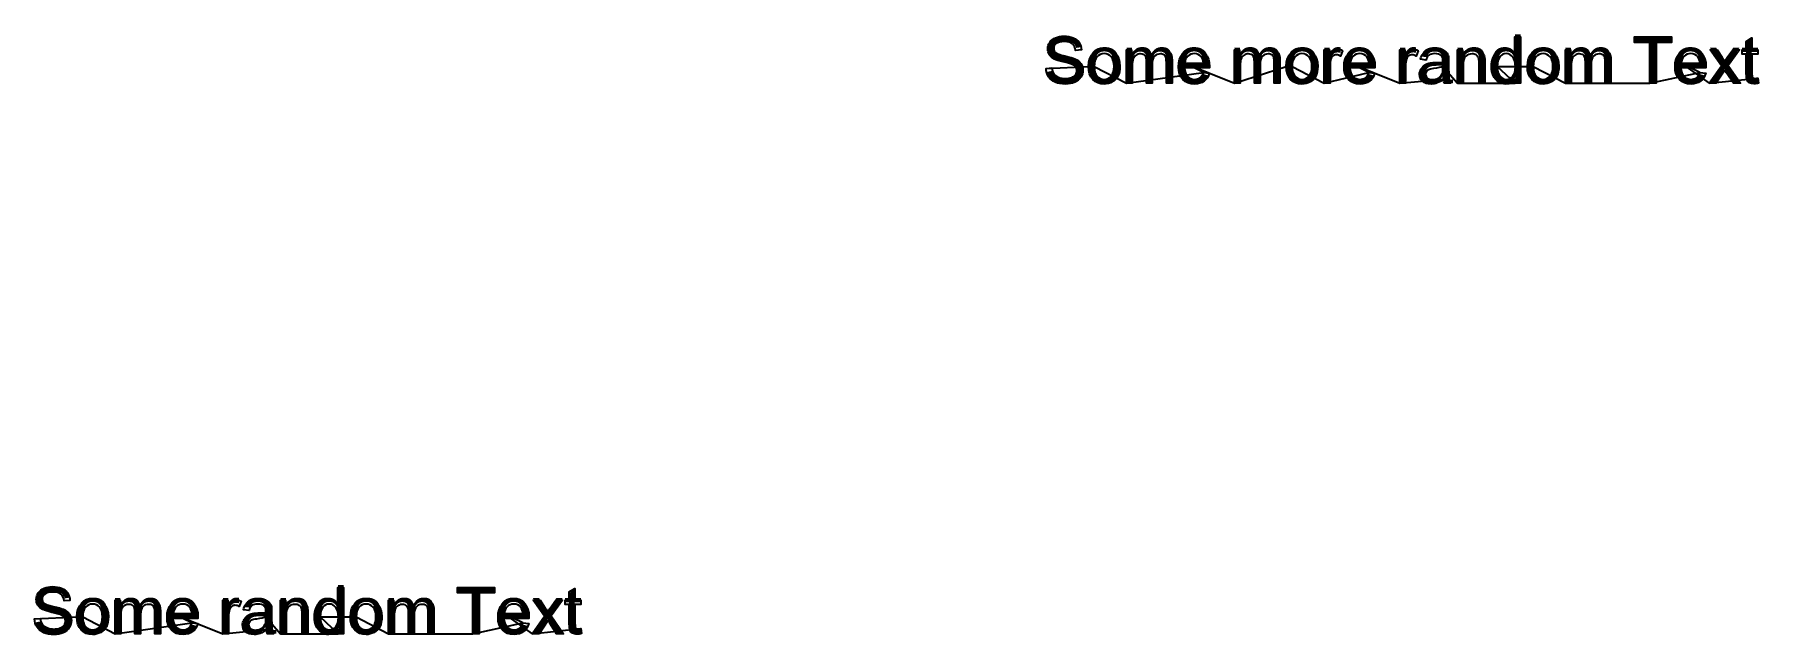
# Model space of a CAD drawing. Header units: millimetres. Extents: x 2062 to 2155.1, y 1169.8 to 1202.2.
import ezdxf

# ---------------------------------------------------------------- set-up
doc = ezdxf.new("R2010")
doc.units = ezdxf.units.MM
doc.styles.get("Standard").update_dxf_attribs({"font": 'arial.ttf'})

msp = doc.modelspace()

# ---------------------------------------------------------------- linework, layer by layer
for points in [[(2116.607, 1200.397), (2116.919, 1200.424), (2116.934, 1200.335), (2116.956, 1200.253), (2116.986, 1200.181), (2117.022, 1200.116), (2117.069, 1200.059), (2117.126, 1200.008), (2117.194, 1199.962), (2117.274, 1199.922), (2117.362, 1199.889), (2117.455, 1199.866), (2117.554, 1199.852), (2117.658, 1199.848), (2117.75, 1199.851), (2117.836, 1199.862), (2117.917, 1199.879), (2117.992, 1199.904), (2118.06, 1199.935), (2118.118, 1199.971), (2118.168, 1200.012), (2118.208, 1200.058), (2118.239, 1200.108), (2118.261, 1200.161), (2118.274, 1200.215), (2118.278, 1200.272), (2118.274, 1200.329), (2118.261, 1200.383), (2118.24, 1200.432), (2118.21, 1200.478), (2118.171, 1200.52), (2118.12, 1200.559), (2118.058, 1200.594), (2117.985, 1200.625), (2117.92, 1200.648), (2117.824, 1200.675), (2117.697, 1200.709), (2117.54, 1200.747), (2117.381, 1200.788), (2117.247, 1200.828), (2117.139, 1200.866), (2117.057, 1200.903), (2116.974, 1200.953), (2116.901, 1201.008), (2116.84, 1201.069), (2116.791, 1201.136), (2116.752, 1201.208), (2116.725, 1201.283), (2116.708, 1201.363), (2116.703, 1201.447), (2116.709, 1201.54), (2116.73, 1201.63), (2116.763, 1201.717), (2116.81, 1201.801), (2116.87, 1201.878), (2116.942, 1201.946), (2117.027, 1202.003), (2117.124, 1202.051), (2117.23, 1202.088), (2117.342, 1202.115), (2117.459, 1202.131), (2117.583, 1202.136), (2117.718, 1202.131), (2117.844, 1202.114), (2117.963, 1202.086), (2118.073, 1202.047), (2118.173, 1201.997), (2118.261, 1201.936), (2118.336, 1201.865), (2118.4, 1201.783), (2118.45, 1201.693), (2118.487, 1201.598), (2118.511, 1201.496), (2118.522, 1201.389), (2118.205, 1201.365), (2118.185, 1201.477), (2118.149, 1201.574), (2118.098, 1201.656), (2118.032, 1201.724), (2117.949, 1201.777), (2117.849, 1201.814), (2117.732, 1201.837), (2117.596, 1201.845), (2117.456, 1201.838), (2117.337, 1201.817), (2117.238, 1201.783), (2117.159, 1201.735), (2117.099, 1201.677), (2117.056, 1201.613), (2117.03, 1201.544), (2117.022, 1201.469), (2117.028, 1201.405), (2117.046, 1201.347), (2117.076, 1201.294), (2117.119, 1201.248), (2117.186, 1201.204), (2117.291, 1201.16), (2117.435, 1201.115), (2117.618, 1201.07), (2117.803, 1201.025), (2117.958, 1200.984), (2118.08, 1200.946), (2118.171, 1200.91), (2118.273, 1200.856), (2118.361, 1200.796), (2118.434, 1200.729), (2118.493, 1200.655), (2118.539, 1200.575), (2118.571, 1200.489), (2118.591, 1200.397), (2118.597, 1200.3), (2118.59, 1200.201), (2118.569, 1200.106), (2118.533, 1200.013), (2118.483, 1199.924), (2118.42, 1199.84), (2118.344, 1199.767), (2118.256, 1199.703), (2118.155, 1199.649), (2118.044, 1199.606), (2117.927, 1199.576), (2117.804, 1199.557), (2117.673, 1199.551), (2117.51, 1199.557), (2117.361, 1199.576), (2117.226, 1199.607), (2117.104, 1199.65), (2116.996, 1199.706), (2116.9, 1199.774), (2116.816, 1199.854), (2116.745, 1199.947), (2116.687, 1200.05), (2116.645, 1200.159), (2116.618, 1200.275), (2116.607, 1200.397), (2118.896, 1200.499), (2118.913, 1200.734), (2118.966, 1200.937), (2119.053, 1201.107), (2119.175, 1201.244), (2119.299, 1201.332), (2119.435, 1201.395), (2119.583, 1201.433), (2119.745, 1201.446), (2119.923, 1201.43), (2120.084, 1201.384), (2120.228, 1201.308), (2120.356, 1201.201), (2120.459, 1201.067), (2120.533, 1200.91), (2120.578, 1200.729), (2120.593, 1200.525), (2120.586, 1200.359), (2120.566, 1200.212), (2120.534, 1200.084), (2120.488, 1199.975), (2120.429, 1199.88), (2120.359, 1199.797), (2120.277, 1199.725), (2120.182, 1199.664), (2120.08, 1199.615), (2119.973, 1199.58), (2119.861, 1199.56), (2119.745, 1199.553), (2119.564, 1199.568), (2119.401, 1199.614), (2119.257, 1199.69), (2119.13, 1199.797), (2119.028, 1199.932), (2118.954, 1200.094), (2118.91, 1200.283), (2118.896, 1200.499), (2119.211, 1200.499), (2119.221, 1200.336), (2119.249, 1200.195), (2119.297, 1200.076), (2119.363, 1199.978), (2119.444, 1199.902), (2119.534, 1199.848), (2119.635, 1199.816), (2119.745, 1199.805), (2119.854, 1199.816), (2119.954, 1199.849), (2120.045, 1199.903), (2120.125, 1199.979), (2120.192, 1200.077), (2120.239, 1200.199), (2120.268, 1200.343), (2120.277, 1200.509), (2120.268, 1200.667), (2120.239, 1200.805), (2120.191, 1200.922), (2120.124, 1201.018), (2120.043, 1201.094), (2119.953, 1201.148), (2119.854, 1201.181), (2119.745, 1201.192), (2119.635, 1201.181), (2119.534, 1201.148), (2119.444, 1201.095), (2119.363, 1201.019), (2119.297, 1200.922), (2119.249, 1200.803), (2119.221, 1200.662), (2119.211, 1200.499), (2120.952, 1199.594), (2120.952, 1201.405), (2121.227, 1201.405), (2121.227, 1201.151), (2121.273, 1201.214), (2121.326, 1201.271), (2121.386, 1201.321), (2121.454, 1201.365), (2121.527, 1201.4), (2121.605, 1201.425), (2121.688, 1201.441), (2121.776, 1201.446), (2121.872, 1201.44), (2121.959, 1201.425), (2122.037, 1201.399), (2122.106, 1201.362), (2122.166, 1201.316), (2122.216, 1201.262), (2122.256, 1201.199), (2122.288, 1201.128), (2122.403, 1201.267), (2122.535, 1201.366), (2122.683, 1201.426), (2122.847, 1201.446), (2122.974, 1201.436), (2123.085, 1201.408), (2123.181, 1201.362), (2123.261, 1201.296), (2123.325, 1201.212), (2123.37, 1201.107), (2123.397, 1200.982), (2123.406, 1200.837), (2123.406, 1199.594), (2123.101, 1199.594), (2123.101, 1200.734), (2123.099, 1200.82), (2123.094, 1200.893), (2123.084, 1200.953), (2123.071, 1201), (2123.053, 1201.038), (2123.029, 1201.073), (2122.999, 1201.103), (2122.963, 1201.13), (2122.922, 1201.152), (2122.878, 1201.167), (2122.83, 1201.176), (2122.779, 1201.18), (2122.687, 1201.172), (2122.604, 1201.148), (2122.529, 1201.108), (2122.462, 1201.053), (2122.406, 1200.979), (2122.367, 1200.887), (2122.343, 1200.776), (2122.335, 1200.646), (2122.335, 1199.594), (2122.028, 1199.594), (2122.028, 1200.77), (2122.024, 1200.866), (2122.01, 1200.949), (2121.986, 1201.02), (2121.953, 1201.077), (2121.91, 1201.122), (2121.854, 1201.154), (2121.787, 1201.173), (2121.708, 1201.18), (2121.644, 1201.175), (2121.583, 1201.163), (2121.524, 1201.141), (2121.468, 1201.111), (2121.417, 1201.073), (2121.373, 1201.027), (2121.337, 1200.974), (2121.309, 1200.912), (2121.287, 1200.839), (2121.272, 1200.752), (2121.262, 1200.65), (2121.259, 1200.533), (2121.259, 1199.594), (2120.952, 1199.594), (2125.101, 1200.177), (2125.419, 1200.138), (2125.373, 1200.006), (2125.312, 1199.891), (2125.234, 1199.791), (2125.141, 1199.706), (2125.032, 1199.639), (2124.91, 1199.591), (2124.773, 1199.562), (2124.622, 1199.553), (2124.434, 1199.568), (2124.266, 1199.614), (2124.119, 1199.69), (2123.992, 1199.797), (2123.89, 1199.932), (2123.818, 1200.091), (2123.774, 1200.275), (2123.759, 1200.484), (2123.774, 1200.7), (2123.818, 1200.89), (2123.892, 1201.054), (2123.995, 1201.193), (2124.121, 1201.304), (2124.265, 1201.383), (2124.426, 1201.43), (2124.605, 1201.446), (2124.778, 1201.43), (2124.935, 1201.384), (2125.075, 1201.307), (2125.199, 1201.198), (2125.299, 1201.062), (2125.371, 1200.901), (2125.414, 1200.714), (2125.429, 1200.503), (2125.429, 1200.487), (2125.428, 1200.468), (2125.428, 1200.446), (2125.427, 1200.421), (2124.077, 1200.421), (2124.093, 1200.28), (2124.127, 1200.157), (2124.178, 1200.052), (2124.245, 1199.964), (2124.326, 1199.894), (2124.416, 1199.845), (2124.515, 1199.815), (2124.624, 1199.805), (2124.705, 1199.811), (2124.78, 1199.827), (2124.849, 1199.855), (2124.912, 1199.894), (2124.969, 1199.945), (2125.019, 1200.009), (2125.063, 1200.086), (2125.101, 1200.177), (2124.094, 1200.673), (2125.105, 1200.673), (2125.09, 1200.78), (2125.066, 1200.873), (2125.032, 1200.952), (2124.989, 1201.016), (2124.91, 1201.093), (2124.82, 1201.149), (2124.72, 1201.182), (2124.609, 1201.193), (2124.507, 1201.184), (2124.414, 1201.158), (2124.329, 1201.114), (2124.253, 1201.052), (2124.189, 1200.975), (2124.141, 1200.886), (2124.109, 1200.786), (2124.094, 1200.673), (2126.774, 1199.594), (2126.774, 1201.405), (2127.049, 1201.405), (2127.049, 1201.151), (2127.095, 1201.214), (2127.148, 1201.271), (2127.208, 1201.321), (2127.276, 1201.365), (2127.349, 1201.4), (2127.427, 1201.425), (2127.51, 1201.441), (2127.598, 1201.446), (2127.694, 1201.44), (2127.781, 1201.425), (2127.859, 1201.399), (2127.928, 1201.362), (2127.988, 1201.316), (2128.038, 1201.262), (2128.078, 1201.199), (2128.11, 1201.128), (2128.225, 1201.267), (2128.357, 1201.366), (2128.505, 1201.426), (2128.669, 1201.446), (2128.796, 1201.436), (2128.907, 1201.408), (2129.003, 1201.362), (2129.083, 1201.296), (2129.147, 1201.212), (2129.192, 1201.107), (2129.219, 1200.982), (2129.228, 1200.837), (2129.228, 1199.594), (2128.923, 1199.594), (2128.923, 1200.734), (2128.921, 1200.82), (2128.916, 1200.893), (2128.906, 1200.953), (2128.893, 1201), (2128.875, 1201.038), (2128.851, 1201.073), (2128.821, 1201.103), (2128.785, 1201.13), (2128.744, 1201.152), (2128.7, 1201.167), (2128.652, 1201.176), (2128.601, 1201.18), (2128.509, 1201.172), (2128.426, 1201.148), (2128.351, 1201.108), (2128.284, 1201.053), (2128.228, 1200.979), (2128.189, 1200.887), (2128.165, 1200.776), (2128.157, 1200.646), (2128.157, 1199.594), (2127.85, 1199.594), (2127.85, 1200.77), (2127.846, 1200.866), (2127.832, 1200.949), (2127.808, 1201.02), (2127.775, 1201.077), (2127.732, 1201.122), (2127.676, 1201.154), (2127.609, 1201.173), (2127.53, 1201.18), (2127.466, 1201.175), (2127.405, 1201.163), (2127.346, 1201.141), (2127.29, 1201.111), (2127.239, 1201.073), (2127.195, 1201.027), (2127.159, 1200.974), (2127.131, 1200.912), (2127.109, 1200.839), (2127.094, 1200.752), (2127.084, 1200.65), (2127.081, 1200.533), (2127.081, 1199.594), (2126.774, 1199.594), (2129.569, 1200.499), (2129.587, 1200.734), (2129.639, 1200.937), (2129.727, 1201.107), (2129.849, 1201.244), (2129.972, 1201.332), (2130.108, 1201.395), (2130.257, 1201.433), (2130.419, 1201.446), (2130.597, 1201.43), (2130.758, 1201.384), (2130.902, 1201.308), (2131.029, 1201.201), (2131.133, 1201.067), (2131.207, 1200.91), (2131.251, 1200.729), (2131.266, 1200.525), (2131.26, 1200.359), (2131.24, 1200.212), (2131.207, 1200.084), (2131.161, 1199.975), (2131.103, 1199.88), (2131.033, 1199.797), (2130.95, 1199.725), (2130.856, 1199.664), (2130.754, 1199.615), (2130.646, 1199.58), (2130.535, 1199.56), (2130.419, 1199.553), (2130.238, 1199.568), (2130.075, 1199.614), (2129.93, 1199.69), (2129.804, 1199.797), (2129.701, 1199.932), (2129.628, 1200.094), (2129.584, 1200.283), (2129.569, 1200.499), (2129.885, 1200.499), (2129.894, 1200.336), (2129.923, 1200.195), (2129.97, 1200.076), (2130.037, 1199.978), (2130.117, 1199.902), (2130.208, 1199.848), (2130.308, 1199.816), (2130.419, 1199.805), (2130.528, 1199.816), (2130.628, 1199.849), (2130.718, 1199.903), (2130.799, 1199.979), (2130.865, 1200.077), (2130.913, 1200.199), (2130.941, 1200.343), (2130.951, 1200.509), (2130.941, 1200.667), (2130.913, 1200.805), (2130.865, 1200.922), (2130.798, 1201.018), (2130.717, 1201.094), (2130.627, 1201.148), (2130.527, 1201.181), (2130.419, 1201.192), (2130.308, 1201.181), (2130.208, 1201.148), (2130.117, 1201.095), (2130.037, 1201.019), (2129.97, 1200.922), (2129.923, 1200.803), (2129.894, 1200.662), (2129.885, 1200.499), (2131.623, 1199.594), (2131.623, 1201.405), (2131.899, 1201.405), (2131.899, 1201.13), (2131.951, 1201.218), (2132.001, 1201.29), (2132.048, 1201.345), (2132.094, 1201.384), (2132.14, 1201.411), (2132.188, 1201.43), (2132.238, 1201.442), (2132.291, 1201.446), (2132.369, 1201.439), (2132.448, 1201.421), (2132.527, 1201.39), (2132.607, 1201.347), (2132.501, 1201.062), (2132.445, 1201.091), (2132.388, 1201.112), (2132.332, 1201.124), (2132.276, 1201.128), (2132.227, 1201.125), (2132.18, 1201.113), (2132.136, 1201.094), (2132.095, 1201.068), (2132.058, 1201.035), (2132.026, 1200.996), (2132.001, 1200.951), (2131.981, 1200.9), (2131.958, 1200.816), (2131.942, 1200.729), (2131.933, 1200.637), (2131.93, 1200.542), (2131.93, 1199.594), (2131.623, 1199.594), (2134.029, 1200.177), (2134.346, 1200.138), (2134.3, 1200.006), (2134.239, 1199.891), (2134.161, 1199.791), (2134.068, 1199.706), (2133.959, 1199.639), (2133.837, 1199.591), (2133.7, 1199.562), (2133.55, 1199.553), (2133.361, 1199.568), (2133.193, 1199.614), (2133.046, 1199.69), (2132.919, 1199.797), (2132.818, 1199.932), (2132.745, 1200.091), (2132.701, 1200.275), (2132.687, 1200.484), (2132.701, 1200.7), (2132.746, 1200.89), (2132.819, 1201.054), (2132.922, 1201.193), (2133.048, 1201.304), (2133.192, 1201.383), (2133.354, 1201.43), (2133.533, 1201.446), (2133.706, 1201.43), (2133.863, 1201.384), (2134.003, 1201.307), (2134.126, 1201.198), (2134.227, 1201.062), (2134.299, 1200.901), (2134.342, 1200.714), (2134.356, 1200.503), (2134.356, 1200.487), (2134.356, 1200.468), (2134.355, 1200.446), (2134.354, 1200.421), (2133.004, 1200.421), (2133.021, 1200.28), (2133.055, 1200.157), (2133.105, 1200.052), (2133.173, 1199.964), (2133.253, 1199.894), (2133.343, 1199.845), (2133.443, 1199.815), (2133.551, 1199.805), (2133.633, 1199.811), (2133.708, 1199.827), (2133.777, 1199.855), (2133.839, 1199.894), (2133.896, 1199.945), (2133.946, 1200.009), (2133.991, 1200.086), (2134.029, 1200.177), (2133.021, 1200.673), (2134.032, 1200.673), (2134.017, 1200.78), (2133.993, 1200.873), (2133.959, 1200.952), (2133.916, 1201.016), (2133.837, 1201.093), (2133.748, 1201.149), (2133.647, 1201.182), (2133.536, 1201.193), (2133.434, 1201.184), (2133.341, 1201.158), (2133.257, 1201.114), (2133.18, 1201.052), (2133.116, 1200.975), (2133.068, 1200.886), (2133.037, 1200.786), (2133.021, 1200.673), (2135.698, 1199.594), (2135.698, 1201.405), (2135.975, 1201.405), (2135.975, 1201.13), (2136.026, 1201.218), (2136.076, 1201.29), (2136.124, 1201.345), (2136.17, 1201.384), (2136.216, 1201.411), (2136.264, 1201.43), (2136.314, 1201.442), (2136.367, 1201.446), (2136.445, 1201.439), (2136.523, 1201.421), (2136.602, 1201.39), (2136.682, 1201.347), (2136.577, 1201.062), (2136.52, 1201.091), (2136.464, 1201.112), (2136.408, 1201.124), (2136.351, 1201.128), (2136.302, 1201.125), (2136.256, 1201.113), (2136.212, 1201.094), (2136.171, 1201.068), (2136.133, 1201.035), (2136.102, 1200.996), (2136.076, 1200.951), (2136.056, 1200.9), (2136.034, 1200.816), (2136.018, 1200.729), (2136.008, 1200.637), (2136.005, 1200.542), (2136.005, 1199.594), (2135.698, 1199.594), (2138.047, 1199.817), (2137.962, 1199.75), (2137.879, 1199.693), (2137.798, 1199.648), (2137.718, 1199.612), (2137.638, 1199.586), (2137.555, 1199.568), (2137.469, 1199.556), (2137.38, 1199.553), (2137.239, 1199.562), (2137.116, 1199.589), (2137.01, 1199.635), (2136.921, 1199.699), (2136.851, 1199.776), (2136.801, 1199.865), (2136.771, 1199.963), (2136.761, 1200.071), (2136.764, 1200.136), (2136.776, 1200.198), (2136.795, 1200.258), (2136.821, 1200.314), (2136.854, 1200.366), (2136.891, 1200.413), (2136.933, 1200.455), (2136.98, 1200.491), (2137.03, 1200.522), (2137.084, 1200.549), (2137.141, 1200.572), (2137.201, 1200.591), (2137.252, 1200.603), (2137.314, 1200.615), (2137.388, 1200.626), (2137.474, 1200.637), (2137.647, 1200.661), (2137.796, 1200.686), (2137.921, 1200.713), (2138.021, 1200.743), (2138.022, 1200.772), (2138.022, 1200.795), (2138.023, 1200.812), (2138.023, 1200.823), (2138.017, 1200.91), (2138.001, 1200.983), (2137.974, 1201.042), (2137.936, 1201.087), (2137.87, 1201.133), (2137.789, 1201.166), (2137.695, 1201.185), (2137.586, 1201.192), (2137.485, 1201.187), (2137.398, 1201.173), (2137.325, 1201.149), (2137.266, 1201.116), (2137.218, 1201.07), (2137.177, 1201.011), (2137.142, 1200.936), (2137.114, 1200.847), (2136.814, 1200.888), (2136.837, 1200.98), (2136.868, 1201.062), (2136.905, 1201.135), (2136.948, 1201.199), (2137, 1201.255), (2137.063, 1201.304), (2137.136, 1201.346), (2137.219, 1201.382), (2137.312, 1201.41), (2137.411, 1201.43), (2137.517, 1201.442), (2137.63, 1201.446), (2137.741, 1201.442), (2137.841, 1201.432), (2137.929, 1201.415), (2138.007, 1201.391), (2138.075, 1201.362), (2138.133, 1201.329), (2138.182, 1201.293), (2138.22, 1201.254), (2138.252, 1201.21), (2138.278, 1201.16), (2138.3, 1201.105), (2138.316, 1201.045), (2138.323, 1200.998), (2138.327, 1200.935), (2138.33, 1200.856), (2138.331, 1200.762), (2138.331, 1200.353), (2138.333, 1200.158), (2138.336, 1200.003), (2138.342, 1199.887), (2138.351, 1199.811), (2138.363, 1199.755), (2138.38, 1199.7), (2138.402, 1199.646), (2138.429, 1199.594), (2138.108, 1199.594), (2138.086, 1199.643), (2138.069, 1199.697), (2138.055, 1199.755), (2138.047, 1199.817), (2138.021, 1200.503), (2137.927, 1200.47), (2137.812, 1200.439), (2137.676, 1200.412), (2137.52, 1200.387), (2137.432, 1200.373), (2137.358, 1200.358), (2137.298, 1200.342), (2137.252, 1200.325), (2137.215, 1200.306), (2137.182, 1200.283), (2137.154, 1200.256), (2137.131, 1200.225), (2137.112, 1200.192), (2137.099, 1200.156), (2137.091, 1200.119), (2137.088, 1200.08), (2137.094, 1200.021), (2137.111, 1199.967), (2137.14, 1199.918), (2137.181, 1199.875), (2137.233, 1199.839), (2137.296, 1199.814), (2137.369, 1199.798), (2137.453, 1199.793), (2137.539, 1199.798), (2137.621, 1199.813), (2137.697, 1199.837), (2137.769, 1199.871), (2137.833, 1199.913), (2137.888, 1199.963), (2137.934, 1200.019), (2137.971, 1200.083), (2137.993, 1200.141), (2138.009, 1200.212), (2138.018, 1200.295), (2138.021, 1200.39), (2138.021, 1200.503), (2138.807, 1199.594), (2138.807, 1201.405), (2139.083, 1201.405), (2139.083, 1201.147), (2139.194, 1201.278), (2139.327, 1201.371), (2139.482, 1201.427), (2139.66, 1201.446), (2139.74, 1201.442), (2139.817, 1201.431), (2139.89, 1201.413), (2139.961, 1201.387), (2140.025, 1201.355), (2140.081, 1201.319), (2140.128, 1201.278), (2140.166, 1201.232), (2140.198, 1201.182), (2140.224, 1201.128), (2140.246, 1201.069), (2140.262, 1201.006), (2140.269, 1200.955), (2140.275, 1200.888), (2140.278, 1200.806), (2140.279, 1200.707), (2140.279, 1199.594), (2139.972, 1199.594), (2139.972, 1200.695), (2139.97, 1200.783), (2139.963, 1200.859), (2139.952, 1200.923), (2139.936, 1200.976), (2139.915, 1201.02), (2139.886, 1201.059), (2139.851, 1201.094), (2139.809, 1201.124), (2139.761, 1201.148), (2139.71, 1201.166), (2139.654, 1201.176), (2139.595, 1201.18), (2139.5, 1201.172), (2139.412, 1201.148), (2139.331, 1201.11), (2139.256, 1201.055), (2139.194, 1200.979), (2139.15, 1200.875), (2139.123, 1200.743), (2139.114, 1200.583), (2139.114, 1199.594), (2138.807, 1199.594), (2141.924, 1199.594), (2141.924, 1199.822), (2141.828, 1199.704), (2141.712, 1199.62), (2141.575, 1199.57), (2141.418, 1199.553), (2141.312, 1199.56), (2141.21, 1199.583), (2141.113, 1199.62), (2141.02, 1199.672), (2140.934, 1199.738), (2140.859, 1199.815), (2140.793, 1199.904), (2140.738, 1200.005), (2140.695, 1200.116), (2140.664, 1200.235), (2140.645, 1200.362), (2140.639, 1200.497), (2140.644, 1200.63), (2140.661, 1200.756), (2140.689, 1200.876), (2140.729, 1200.989), (2140.78, 1201.093), (2140.842, 1201.184), (2140.915, 1201.263), (2141, 1201.328), (2141.093, 1201.379), (2141.192, 1201.416), (2141.295, 1201.438), (2141.404, 1201.446), (2141.484, 1201.441), (2141.559, 1201.428), (2141.63, 1201.407), (2141.696, 1201.377), (2141.757, 1201.339), (2141.812, 1201.297), (2141.861, 1201.249), (2141.904, 1201.197), (2141.904, 1202.094), (2142.209, 1202.094), (2142.209, 1199.594), (2141.924, 1199.594), (2140.954, 1200.497), (2140.963, 1200.334), (2140.991, 1200.193), (2141.037, 1200.074), (2141.101, 1199.977), (2141.177, 1199.902), (2141.261, 1199.848), (2141.35, 1199.816), (2141.447, 1199.805), (2141.544, 1199.815), (2141.633, 1199.846), (2141.715, 1199.898), (2141.789, 1199.97), (2141.85, 1200.063), (2141.894, 1200.177), (2141.921, 1200.314), (2141.93, 1200.472), (2141.921, 1200.645), (2141.894, 1200.794), (2141.849, 1200.918), (2141.786, 1201.018), (2141.711, 1201.094), (2141.626, 1201.148), (2141.534, 1201.181), (2141.433, 1201.192), (2141.335, 1201.181), (2141.245, 1201.15), (2141.164, 1201.098), (2141.091, 1201.024), (2141.031, 1200.929), (2140.988, 1200.809), (2140.963, 1200.665), (2140.954, 1200.497), (2142.578, 1200.499), (2142.595, 1200.734), (2142.647, 1200.937), (2142.735, 1201.107), (2142.857, 1201.244), (2142.98, 1201.332), (2143.116, 1201.395), (2143.265, 1201.433), (2143.427, 1201.446), (2143.605, 1201.43), (2143.766, 1201.384), (2143.91, 1201.308), (2144.037, 1201.201), (2144.141, 1201.067), (2144.215, 1200.91), (2144.26, 1200.729), (2144.274, 1200.525), (2144.268, 1200.359), (2144.248, 1200.212), (2144.215, 1200.084), (2144.169, 1199.975), (2144.111, 1199.88), (2144.041, 1199.797), (2143.958, 1199.725), (2143.864, 1199.664), (2143.762, 1199.615), (2143.655, 1199.58), (2143.543, 1199.56), (2143.427, 1199.553), (2143.246, 1199.568), (2143.083, 1199.614), (2142.938, 1199.69), (2142.812, 1199.797), (2142.709, 1199.932), (2142.636, 1200.094), (2142.592, 1200.283), (2142.578, 1200.499), (2142.893, 1200.499), (2142.903, 1200.336), (2142.931, 1200.195), (2142.978, 1200.076), (2143.045, 1199.978), (2143.126, 1199.902), (2143.216, 1199.848), (2143.317, 1199.816), (2143.427, 1199.805), (2143.536, 1199.816), (2143.636, 1199.849), (2143.726, 1199.903), (2143.807, 1199.979), (2143.873, 1200.077), (2143.921, 1200.199), (2143.949, 1200.343), (2143.959, 1200.509), (2143.949, 1200.667), (2143.921, 1200.805), (2143.873, 1200.922), (2143.806, 1201.018), (2143.725, 1201.094), (2143.635, 1201.148), (2143.536, 1201.181), (2143.427, 1201.192), (2143.317, 1201.181), (2143.216, 1201.148), (2143.126, 1201.095), (2143.045, 1201.019), (2142.978, 1200.922), (2142.931, 1200.803), (2142.903, 1200.662), (2142.893, 1200.499), (2144.634, 1199.594), (2144.634, 1201.405), (2144.909, 1201.405), (2144.909, 1201.151), (2144.955, 1201.214), (2145.008, 1201.271), (2145.068, 1201.321), (2145.136, 1201.365), (2145.209, 1201.4), (2145.287, 1201.425), (2145.37, 1201.441), (2145.458, 1201.446), (2145.554, 1201.44), (2145.641, 1201.425), (2145.719, 1201.399), (2145.788, 1201.362), (2145.847, 1201.316), (2145.898, 1201.262), (2145.938, 1201.199), (2145.969, 1201.128), (2146.085, 1201.267), (2146.217, 1201.366), (2146.365, 1201.426), (2146.529, 1201.446), (2146.656, 1201.436), (2146.767, 1201.408), (2146.863, 1201.362), (2146.943, 1201.296), (2147.007, 1201.212), (2147.052, 1201.107), (2147.079, 1200.982), (2147.088, 1200.837), (2147.088, 1199.594), (2146.783, 1199.594), (2146.783, 1200.734), (2146.781, 1200.82), (2146.775, 1200.893), (2146.766, 1200.953), (2146.753, 1201), (2146.735, 1201.038), (2146.711, 1201.073), (2146.681, 1201.103), (2146.645, 1201.13), (2146.604, 1201.152), (2146.559, 1201.167), (2146.512, 1201.176), (2146.461, 1201.18), (2146.369, 1201.172), (2146.286, 1201.148), (2146.211, 1201.108), (2146.143, 1201.053), (2146.088, 1200.979), (2146.049, 1200.887), (2146.025, 1200.776), (2146.017, 1200.646), (2146.017, 1199.594), (2145.71, 1199.594), (2145.71, 1200.77), (2145.706, 1200.866), (2145.691, 1200.949), (2145.668, 1201.02), (2145.635, 1201.077), (2145.592, 1201.122), (2145.536, 1201.154), (2145.469, 1201.173), (2145.39, 1201.18), (2145.326, 1201.175), (2145.265, 1201.163), (2145.206, 1201.141), (2145.15, 1201.111), (2145.099, 1201.073), (2145.055, 1201.027), (2145.019, 1200.974), (2144.991, 1200.912), (2144.969, 1200.839), (2144.953, 1200.752), (2144.944, 1200.65), (2144.941, 1200.533), (2144.941, 1199.594), (2144.634, 1199.594), (2149.189, 1199.594), (2149.189, 1201.799), (2148.365, 1201.799), (2148.365, 1202.094), (2150.347, 1202.094), (2150.347, 1201.799), (2149.52, 1201.799), (2149.52, 1199.594), (2149.189, 1199.594), (2151.887, 1200.177), (2152.204, 1200.138), (2152.159, 1200.006), (2152.097, 1199.891), (2152.02, 1199.791), (2151.926, 1199.706), (2151.818, 1199.639), (2151.695, 1199.591), (2151.558, 1199.562), (2151.408, 1199.553), (2151.219, 1199.568), (2151.052, 1199.614), (2150.904, 1199.69), (2150.778, 1199.797), (2150.676, 1199.932), (2150.603, 1200.091), (2150.559, 1200.275), (2150.545, 1200.484), (2150.56, 1200.7), (2150.604, 1200.89), (2150.677, 1201.054), (2150.78, 1201.193), (2150.907, 1201.304), (2151.05, 1201.383), (2151.212, 1201.43), (2151.391, 1201.446), (2151.564, 1201.43), (2151.721, 1201.384), (2151.861, 1201.307), (2151.984, 1201.198), (2152.085, 1201.062), (2152.157, 1200.901), (2152.2, 1200.714), (2152.214, 1200.503), (2152.214, 1200.487), (2152.214, 1200.468), (2152.213, 1200.446), (2152.213, 1200.421), (2150.862, 1200.421), (2150.879, 1200.28), (2150.913, 1200.157), (2150.963, 1200.052), (2151.031, 1199.964), (2151.111, 1199.894), (2151.201, 1199.845), (2151.301, 1199.815), (2151.409, 1199.805), (2151.491, 1199.811), (2151.566, 1199.827), (2151.635, 1199.855), (2151.698, 1199.894), (2151.754, 1199.945), (2151.805, 1200.009), (2151.849, 1200.086), (2151.887, 1200.177), (2150.879, 1200.673), (2151.89, 1200.673), (2151.875, 1200.78), (2151.851, 1200.873), (2151.817, 1200.952), (2151.774, 1201.016), (2151.696, 1201.093), (2151.606, 1201.149), (2151.505, 1201.182), (2151.394, 1201.193), (2151.293, 1201.184), (2151.199, 1201.158), (2151.115, 1201.114), (2151.038, 1201.052), (2150.974, 1200.975), (2150.927, 1200.886), (2150.895, 1200.786), (2150.879, 1200.673), (2152.385, 1199.594), (2153.047, 1200.535), (2152.434, 1201.405), (2152.818, 1201.405), (2153.096, 1200.98), (2153.133, 1200.922), (2153.167, 1200.869), (2153.196, 1200.821), (2153.222, 1200.777), (2153.259, 1200.832), (2153.294, 1200.883), (2153.328, 1200.932), (2153.36, 1200.977), (2153.666, 1201.405), (2154.032, 1201.405), (2153.406, 1200.552), (2154.08, 1199.594), (2153.703, 1199.594), (2153.331, 1200.156), (2153.232, 1200.308), (2152.757, 1199.594), (2152.385, 1199.594), (2155.006, 1199.868), (2155.05, 1199.597), (2154.987, 1199.585), (2154.927, 1199.577), (2154.871, 1199.571), (2154.818, 1199.57), (2154.739, 1199.573), (2154.67, 1199.583), (2154.61, 1199.599), (2154.559, 1199.623), (2154.517, 1199.651), (2154.481, 1199.684), (2154.452, 1199.721), (2154.43, 1199.762), (2154.413, 1199.817), (2154.401, 1199.895), (2154.394, 1199.998), (2154.392, 1200.124), (2154.392, 1201.166), (2154.167, 1201.166), (2154.167, 1201.405), (2154.392, 1201.405), (2154.392, 1201.853), (2154.697, 1202.037), (2154.697, 1201.405), (2155.006, 1201.405), (2155.006, 1201.166), (2154.697, 1201.166), (2154.697, 1200.107), (2154.698, 1200.047), (2154.701, 1199.999), (2154.706, 1199.963), (2154.713, 1199.938), (2154.723, 1199.92), (2154.735, 1199.904), (2154.749, 1199.89), (2154.766, 1199.878), (2154.787, 1199.869), (2154.811, 1199.862), (2154.839, 1199.858), (2154.871, 1199.856), (2154.899, 1199.857), (2154.93, 1199.859), (2154.966, 1199.863), (2155.006, 1199.868)], [(2062.031, 1170.692), (2062.343, 1170.72), (2062.358, 1170.63), (2062.38, 1170.549), (2062.409, 1170.476), (2062.446, 1170.412), (2062.492, 1170.355), (2062.549, 1170.303), (2062.618, 1170.257), (2062.698, 1170.217), (2062.786, 1170.185), (2062.879, 1170.162), (2062.977, 1170.148), (2063.081, 1170.143), (2063.173, 1170.147), (2063.26, 1170.157), (2063.34, 1170.175), (2063.416, 1170.2), (2063.483, 1170.23), (2063.542, 1170.266), (2063.591, 1170.307), (2063.631, 1170.354), (2063.662, 1170.404), (2063.684, 1170.456), (2063.698, 1170.511), (2063.702, 1170.568), (2063.698, 1170.625), (2063.685, 1170.678), (2063.664, 1170.728), (2063.634, 1170.773), (2063.594, 1170.816), (2063.543, 1170.854), (2063.482, 1170.889), (2063.409, 1170.921), (2063.343, 1170.943), (2063.247, 1170.971), (2063.121, 1171.004), (2062.964, 1171.043), (2062.804, 1171.084), (2062.671, 1171.123), (2062.563, 1171.162), (2062.481, 1171.199), (2062.397, 1171.249), (2062.325, 1171.304), (2062.264, 1171.365), (2062.214, 1171.432), (2062.176, 1171.503), (2062.148, 1171.579), (2062.132, 1171.659), (2062.126, 1171.743), (2062.133, 1171.836), (2062.153, 1171.926), (2062.187, 1172.013), (2062.234, 1172.097), (2062.294, 1172.174), (2062.366, 1172.241), (2062.451, 1172.299), (2062.548, 1172.347), (2062.654, 1172.384), (2062.765, 1172.41), (2062.883, 1172.426), (2063.006, 1172.432), (2063.141, 1172.426), (2063.268, 1172.409), (2063.386, 1172.381), (2063.497, 1172.342), (2063.597, 1172.292), (2063.684, 1172.232), (2063.76, 1172.16), (2063.823, 1172.079), (2063.874, 1171.989), (2063.911, 1171.893), (2063.935, 1171.792), (2063.946, 1171.685), (2063.629, 1171.661), (2063.608, 1171.772), (2063.573, 1171.869), (2063.522, 1171.951), (2063.456, 1172.019), (2063.373, 1172.072), (2063.273, 1172.11), (2063.155, 1172.133), (2063.02, 1172.14), (2062.88, 1172.133), (2062.761, 1172.113), (2062.661, 1172.078), (2062.583, 1172.03), (2062.522, 1171.972), (2062.48, 1171.909), (2062.454, 1171.84), (2062.445, 1171.765), (2062.451, 1171.701), (2062.47, 1171.642), (2062.5, 1171.59), (2062.542, 1171.543), (2062.609, 1171.5), (2062.715, 1171.455), (2062.859, 1171.41), (2063.041, 1171.365), (2063.227, 1171.321), (2063.381, 1171.28), (2063.504, 1171.241), (2063.595, 1171.206), (2063.697, 1171.152), (2063.784, 1171.092), (2063.858, 1171.025), (2063.917, 1170.951), (2063.962, 1170.871), (2063.995, 1170.785), (2064.014, 1170.693), (2064.021, 1170.595), (2064.014, 1170.497), (2063.992, 1170.401), (2063.957, 1170.309), (2063.907, 1170.219), (2063.843, 1170.136), (2063.768, 1170.062), (2063.679, 1169.998), (2063.578, 1169.945), (2063.468, 1169.902), (2063.351, 1169.871), (2063.227, 1169.853), (2063.097, 1169.847), (2062.934, 1169.853), (2062.785, 1169.871), (2062.65, 1169.902), (2062.528, 1169.945), (2062.419, 1170.001), (2062.323, 1170.069), (2062.24, 1170.15), (2062.168, 1170.243), (2062.111, 1170.346), (2062.069, 1170.455), (2062.042, 1170.57), (2062.031, 1170.692), (2064.319, 1170.795), (2064.337, 1171.03), (2064.389, 1171.233), (2064.477, 1171.403), (2064.599, 1171.54), (2064.722, 1171.628), (2064.858, 1171.691), (2065.007, 1171.729), (2065.169, 1171.741), (2065.347, 1171.726), (2065.508, 1171.68), (2065.652, 1171.603), (2065.779, 1171.496), (2065.883, 1171.362), (2065.957, 1171.205), (2066.001, 1171.024), (2066.016, 1170.82), (2066.01, 1170.655), (2065.99, 1170.508), (2065.957, 1170.38), (2065.911, 1170.27), (2065.853, 1170.176), (2065.783, 1170.092), (2065.7, 1170.02), (2065.606, 1169.959), (2065.504, 1169.911), (2065.397, 1169.876), (2065.285, 1169.855), (2065.169, 1169.848), (2064.988, 1169.863), (2064.825, 1169.909), (2064.68, 1169.985), (2064.554, 1170.092), (2064.451, 1170.227), (2064.378, 1170.39), (2064.334, 1170.579), (2064.319, 1170.795), (2064.635, 1170.795), (2064.644, 1170.632), (2064.673, 1170.49), (2064.72, 1170.371), (2064.787, 1170.274), (2064.867, 1170.198), (2064.958, 1170.144), (2065.058, 1170.111), (2065.169, 1170.101), (2065.278, 1170.111), (2065.378, 1170.144), (2065.468, 1170.198), (2065.549, 1170.275), (2065.615, 1170.373), (2065.663, 1170.494), (2065.691, 1170.638), (2065.701, 1170.805), (2065.691, 1170.963), (2065.663, 1171.1), (2065.615, 1171.217), (2065.548, 1171.314), (2065.467, 1171.39), (2065.377, 1171.444), (2065.277, 1171.476), (2065.169, 1171.487), (2065.058, 1171.476), (2064.958, 1171.444), (2064.867, 1171.39), (2064.787, 1171.315), (2064.72, 1171.218), (2064.673, 1171.099), (2064.644, 1170.958), (2064.635, 1170.795), (2066.376, 1169.889), (2066.376, 1171.7), (2066.651, 1171.7), (2066.651, 1171.446), (2066.697, 1171.509), (2066.75, 1171.566), (2066.81, 1171.616), (2066.877, 1171.66), (2066.951, 1171.696), (2067.029, 1171.721), (2067.112, 1171.736), (2067.2, 1171.741), (2067.296, 1171.736), (2067.383, 1171.72), (2067.461, 1171.694), (2067.53, 1171.658), (2067.589, 1171.612), (2067.639, 1171.557), (2067.68, 1171.495), (2067.711, 1171.424), (2067.827, 1171.563), (2067.959, 1171.662), (2068.106, 1171.721), (2068.271, 1171.741), (2068.398, 1171.732), (2068.509, 1171.704), (2068.605, 1171.657), (2068.685, 1171.592), (2068.748, 1171.507), (2068.794, 1171.402), (2068.821, 1171.277), (2068.83, 1171.132), (2068.83, 1169.889), (2068.525, 1169.889), (2068.525, 1171.03), (2068.523, 1171.116), (2068.517, 1171.188), (2068.508, 1171.248), (2068.495, 1171.295), (2068.477, 1171.334), (2068.453, 1171.368), (2068.423, 1171.399), (2068.387, 1171.426), (2068.346, 1171.447), (2068.301, 1171.463), (2068.254, 1171.472), (2068.202, 1171.475), (2068.111, 1171.467), (2068.028, 1171.443), (2067.952, 1171.404), (2067.885, 1171.348), (2067.83, 1171.275), (2067.791, 1171.183), (2067.767, 1171.072), (2067.759, 1170.941), (2067.759, 1169.889), (2067.452, 1169.889), (2067.452, 1171.066), (2067.447, 1171.162), (2067.433, 1171.245), (2067.41, 1171.315), (2067.377, 1171.373), (2067.334, 1171.418), (2067.278, 1171.45), (2067.211, 1171.469), (2067.131, 1171.475), (2067.068, 1171.471), (2067.007, 1171.458), (2066.948, 1171.437), (2066.892, 1171.407), (2066.841, 1171.369), (2066.797, 1171.323), (2066.761, 1171.269), (2066.732, 1171.207), (2066.711, 1171.134), (2066.695, 1171.047), (2066.686, 1170.945), (2066.683, 1170.829), (2066.683, 1169.889), (2066.376, 1169.889), (2070.525, 1170.472), (2070.842, 1170.433), (2070.797, 1170.302), (2070.735, 1170.186), (2070.658, 1170.086), (2070.564, 1170.002), (2070.456, 1169.935), (2070.333, 1169.887), (2070.197, 1169.858), (2070.046, 1169.848), (2069.857, 1169.864), (2069.69, 1169.909), (2069.542, 1169.986), (2069.416, 1170.093), (2069.314, 1170.228), (2069.241, 1170.387), (2069.198, 1170.571), (2069.183, 1170.779), (2069.198, 1170.995), (2069.242, 1171.185), (2069.315, 1171.35), (2069.418, 1171.489), (2069.545, 1171.599), (2069.689, 1171.678), (2069.85, 1171.725), (2070.029, 1171.741), (2070.202, 1171.726), (2070.359, 1171.679), (2070.499, 1171.602), (2070.622, 1171.494), (2070.723, 1171.358), (2070.795, 1171.196), (2070.838, 1171.01), (2070.852, 1170.798), (2070.852, 1170.783), (2070.852, 1170.764), (2070.852, 1170.742), (2070.851, 1170.716), (2069.5, 1170.716), (2069.517, 1170.576), (2069.551, 1170.453), (2069.602, 1170.347), (2069.669, 1170.259), (2069.75, 1170.19), (2069.84, 1170.14), (2069.939, 1170.111), (2070.048, 1170.101), (2070.129, 1170.106), (2070.204, 1170.123), (2070.273, 1170.15), (2070.336, 1170.189), (2070.392, 1170.24), (2070.443, 1170.304), (2070.487, 1170.382), (2070.525, 1170.472), (2069.517, 1170.969), (2070.528, 1170.969), (2070.514, 1171.076), (2070.489, 1171.169), (2070.456, 1171.247), (2070.413, 1171.311), (2070.334, 1171.389), (2070.244, 1171.444), (2070.144, 1171.478), (2070.032, 1171.489), (2069.931, 1171.48), (2069.838, 1171.453), (2069.753, 1171.409), (2069.677, 1171.347), (2069.613, 1171.27), (2069.565, 1171.182), (2069.533, 1171.081), (2069.517, 1170.969), (2072.195, 1169.889), (2072.195, 1171.7), (2072.471, 1171.7), (2072.471, 1171.426), (2072.523, 1171.514), (2072.573, 1171.586), (2072.62, 1171.641), (2072.666, 1171.68), (2072.712, 1171.707), (2072.76, 1171.726), (2072.81, 1171.737), (2072.863, 1171.741), (2072.941, 1171.735), (2073.02, 1171.716), (2073.099, 1171.685), (2073.179, 1171.642), (2073.073, 1171.357), (2073.017, 1171.387), (2072.96, 1171.407), (2072.904, 1171.42), (2072.848, 1171.424), (2072.799, 1171.42), (2072.752, 1171.409), (2072.708, 1171.39), (2072.667, 1171.363), (2072.63, 1171.33), (2072.598, 1171.291), (2072.573, 1171.246), (2072.553, 1171.195), (2072.53, 1171.112), (2072.514, 1171.024), (2072.505, 1170.933), (2072.502, 1170.837), (2072.502, 1169.889), (2072.195, 1169.889), (2074.543, 1170.113), (2074.458, 1170.045), (2074.375, 1169.989), (2074.294, 1169.943), (2074.215, 1169.908), (2074.134, 1169.882), (2074.051, 1169.863), (2073.965, 1169.852), (2073.876, 1169.848), (2073.735, 1169.857), (2073.612, 1169.885), (2073.506, 1169.93), (2073.417, 1169.994), (2073.347, 1170.072), (2073.297, 1170.16), (2073.267, 1170.258), (2073.257, 1170.367), (2073.261, 1170.432), (2073.272, 1170.494), (2073.291, 1170.553), (2073.318, 1170.61), (2073.35, 1170.662), (2073.387, 1170.709), (2073.429, 1170.75), (2073.476, 1170.786), (2073.527, 1170.817), (2073.58, 1170.845), (2073.637, 1170.868), (2073.697, 1170.887), (2073.748, 1170.899), (2073.81, 1170.91), (2073.884, 1170.922), (2073.97, 1170.933), (2074.143, 1170.956), (2074.293, 1170.981), (2074.417, 1171.009), (2074.517, 1171.039), (2074.518, 1171.067), (2074.518, 1171.09), (2074.519, 1171.107), (2074.519, 1171.119), (2074.513, 1171.206), (2074.497, 1171.279), (2074.47, 1171.338), (2074.432, 1171.383), (2074.366, 1171.429), (2074.286, 1171.461), (2074.191, 1171.481), (2074.082, 1171.487), (2073.981, 1171.482), (2073.894, 1171.468), (2073.821, 1171.444), (2073.763, 1171.411), (2073.714, 1171.366), (2073.673, 1171.306), (2073.638, 1171.232), (2073.61, 1171.143), (2073.31, 1171.183), (2073.334, 1171.275), (2073.364, 1171.358), (2073.401, 1171.431), (2073.445, 1171.495), (2073.497, 1171.551), (2073.559, 1171.6), (2073.632, 1171.642), (2073.716, 1171.677), (2073.808, 1171.705), (2073.907, 1171.725), (2074.013, 1171.737), (2074.127, 1171.741), (2074.237, 1171.738), (2074.337, 1171.727), (2074.426, 1171.71), (2074.504, 1171.687), (2074.571, 1171.658), (2074.629, 1171.625), (2074.678, 1171.589), (2074.717, 1171.549), (2074.748, 1171.505), (2074.775, 1171.456), (2074.796, 1171.401), (2074.812, 1171.34), (2074.819, 1171.293), (2074.824, 1171.23), (2074.827, 1171.152), (2074.828, 1171.057), (2074.828, 1170.648), (2074.829, 1170.454), (2074.832, 1170.299), (2074.839, 1170.183), (2074.847, 1170.107), (2074.859, 1170.05), (2074.876, 1169.996), (2074.898, 1169.942), (2074.925, 1169.889), (2074.604, 1169.889), (2074.582, 1169.939), (2074.565, 1169.993), (2074.552, 1170.051), (2074.543, 1170.113), (2074.517, 1170.798), (2074.423, 1170.765), (2074.308, 1170.735), (2074.173, 1170.707), (2074.016, 1170.682), (2073.928, 1170.668), (2073.854, 1170.653), (2073.794, 1170.637), (2073.748, 1170.621), (2073.711, 1170.602), (2073.679, 1170.579), (2073.651, 1170.552), (2073.627, 1170.521), (2073.608, 1170.487), (2073.595, 1170.452), (2073.587, 1170.414), (2073.584, 1170.375), (2073.59, 1170.316), (2073.608, 1170.263), (2073.637, 1170.214), (2073.677, 1170.171), (2073.729, 1170.135), (2073.792, 1170.109), (2073.865, 1170.094), (2073.949, 1170.089), (2074.036, 1170.094), (2074.117, 1170.108), (2074.193, 1170.132), (2074.265, 1170.166), (2074.329, 1170.209), (2074.385, 1170.258), (2074.431, 1170.315), (2074.468, 1170.379), (2074.489, 1170.437), (2074.505, 1170.507), (2074.514, 1170.59), (2074.517, 1170.686), (2074.517, 1170.798), (2075.303, 1169.889), (2075.303, 1171.7), (2075.58, 1171.7), (2075.58, 1171.443), (2075.69, 1171.573), (2075.823, 1171.667), (2075.979, 1171.722), (2076.156, 1171.741), (2076.236, 1171.737), (2076.313, 1171.726), (2076.387, 1171.708), (2076.457, 1171.682), (2076.521, 1171.651), (2076.577, 1171.614), (2076.624, 1171.573), (2076.663, 1171.528), (2076.694, 1171.478), (2076.72, 1171.424), (2076.742, 1171.365), (2076.758, 1171.301), (2076.765, 1171.251), (2076.771, 1171.184), (2076.774, 1171.101), (2076.775, 1171.003), (2076.775, 1169.889), (2076.468, 1169.889), (2076.468, 1170.991), (2076.466, 1171.079), (2076.459, 1171.155), (2076.448, 1171.219), (2076.432, 1171.271), (2076.411, 1171.315), (2076.383, 1171.355), (2076.347, 1171.39), (2076.305, 1171.42), (2076.258, 1171.444), (2076.206, 1171.461), (2076.151, 1171.472), (2076.091, 1171.475), (2075.997, 1171.467), (2075.909, 1171.444), (2075.827, 1171.405), (2075.753, 1171.351), (2075.69, 1171.274), (2075.646, 1171.17), (2075.619, 1171.038), (2075.61, 1170.878), (2075.61, 1169.889), (2075.303, 1169.889), (2078.421, 1169.889), (2078.421, 1170.118), (2078.324, 1170), (2078.208, 1169.916), (2078.071, 1169.865), (2077.914, 1169.848), (2077.808, 1169.856), (2077.706, 1169.878), (2077.609, 1169.915), (2077.516, 1169.968), (2077.43, 1170.033), (2077.355, 1170.111), (2077.29, 1170.2), (2077.235, 1170.301), (2077.191, 1170.412), (2077.16, 1170.531), (2077.141, 1170.658), (2077.135, 1170.793), (2077.141, 1170.925), (2077.157, 1171.052), (2077.186, 1171.171), (2077.225, 1171.285), (2077.276, 1171.389), (2077.338, 1171.48), (2077.412, 1171.558), (2077.496, 1171.623), (2077.589, 1171.675), (2077.688, 1171.712), (2077.792, 1171.734), (2077.901, 1171.741), (2077.98, 1171.737), (2078.055, 1171.724), (2078.126, 1171.702), (2078.192, 1171.672), (2078.253, 1171.635), (2078.308, 1171.593), (2078.357, 1171.545), (2078.4, 1171.492), (2078.4, 1172.389), (2078.705, 1172.389), (2078.705, 1169.889), (2078.421, 1169.889), (2077.45, 1170.793), (2077.46, 1170.63), (2077.487, 1170.489), (2077.533, 1170.37), (2077.597, 1170.273), (2077.674, 1170.197), (2077.757, 1170.144), (2077.847, 1170.111), (2077.943, 1170.101), (2078.04, 1170.111), (2078.129, 1170.142), (2078.211, 1170.193), (2078.285, 1170.265), (2078.347, 1170.358), (2078.391, 1170.473), (2078.417, 1170.609), (2078.426, 1170.767), (2078.417, 1170.941), (2078.39, 1171.09), (2078.345, 1171.214), (2078.283, 1171.313), (2078.207, 1171.389), (2078.123, 1171.444), (2078.03, 1171.476), (2077.93, 1171.487), (2077.831, 1171.477), (2077.742, 1171.445), (2077.66, 1171.393), (2077.588, 1171.32), (2077.528, 1171.224), (2077.485, 1171.105), (2077.459, 1170.961), (2077.45, 1170.793), (2079.074, 1170.795), (2079.091, 1171.03), (2079.144, 1171.233), (2079.231, 1171.403), (2079.354, 1171.54), (2079.477, 1171.628), (2079.613, 1171.691), (2079.762, 1171.729), (2079.923, 1171.741), (2080.101, 1171.726), (2080.262, 1171.68), (2080.407, 1171.603), (2080.534, 1171.496), (2080.637, 1171.362), (2080.711, 1171.205), (2080.756, 1171.024), (2080.771, 1170.82), (2080.764, 1170.655), (2080.744, 1170.508), (2080.712, 1170.38), (2080.666, 1170.27), (2080.607, 1170.176), (2080.537, 1170.092), (2080.455, 1170.02), (2080.36, 1169.959), (2080.258, 1169.911), (2080.151, 1169.876), (2080.039, 1169.855), (2079.923, 1169.848), (2079.742, 1169.863), (2079.579, 1169.909), (2079.435, 1169.985), (2079.308, 1170.092), (2079.206, 1170.227), (2079.132, 1170.39), (2079.088, 1170.579), (2079.074, 1170.795), (2079.389, 1170.795), (2079.399, 1170.632), (2079.427, 1170.49), (2079.475, 1170.371), (2079.541, 1170.274), (2079.622, 1170.198), (2079.712, 1170.144), (2079.813, 1170.111), (2079.923, 1170.101), (2080.033, 1170.111), (2080.132, 1170.144), (2080.223, 1170.198), (2080.303, 1170.275), (2080.37, 1170.373), (2080.417, 1170.494), (2080.446, 1170.638), (2080.455, 1170.805), (2080.446, 1170.963), (2080.417, 1171.1), (2080.369, 1171.217), (2080.303, 1171.314), (2080.222, 1171.39), (2080.131, 1171.444), (2080.032, 1171.476), (2079.923, 1171.487), (2079.813, 1171.476), (2079.712, 1171.444), (2079.622, 1171.39), (2079.541, 1171.315), (2079.475, 1171.218), (2079.427, 1171.099), (2079.399, 1170.958), (2079.389, 1170.795), (2081.13, 1169.889), (2081.13, 1171.7), (2081.405, 1171.7), (2081.405, 1171.446), (2081.451, 1171.509), (2081.504, 1171.566), (2081.565, 1171.616), (2081.632, 1171.66), (2081.705, 1171.696), (2081.783, 1171.721), (2081.866, 1171.736), (2081.954, 1171.741), (2082.05, 1171.736), (2082.137, 1171.72), (2082.215, 1171.694), (2082.284, 1171.658), (2082.344, 1171.612), (2082.394, 1171.557), (2082.435, 1171.495), (2082.466, 1171.424), (2082.581, 1171.563), (2082.713, 1171.662), (2082.861, 1171.721), (2083.025, 1171.741), (2083.152, 1171.732), (2083.263, 1171.704), (2083.359, 1171.657), (2083.439, 1171.592), (2083.503, 1171.507), (2083.548, 1171.402), (2083.575, 1171.277), (2083.584, 1171.132), (2083.584, 1169.889), (2083.279, 1169.889), (2083.279, 1171.03), (2083.277, 1171.116), (2083.272, 1171.188), (2083.262, 1171.248), (2083.249, 1171.295), (2083.231, 1171.334), (2083.207, 1171.368), (2083.177, 1171.399), (2083.141, 1171.426), (2083.1, 1171.447), (2083.056, 1171.463), (2083.008, 1171.472), (2082.957, 1171.475), (2082.865, 1171.467), (2082.782, 1171.443), (2082.707, 1171.404), (2082.64, 1171.348), (2082.584, 1171.275), (2082.545, 1171.183), (2082.521, 1171.072), (2082.513, 1170.941), (2082.513, 1169.889), (2082.207, 1169.889), (2082.207, 1171.066), (2082.202, 1171.162), (2082.188, 1171.245), (2082.164, 1171.315), (2082.131, 1171.373), (2082.088, 1171.418), (2082.033, 1171.45), (2081.965, 1171.469), (2081.886, 1171.475), (2081.822, 1171.471), (2081.761, 1171.458), (2081.703, 1171.437), (2081.646, 1171.407), (2081.595, 1171.369), (2081.551, 1171.323), (2081.515, 1171.269), (2081.487, 1171.207), (2081.465, 1171.134), (2081.45, 1171.047), (2081.44, 1170.945), (2081.437, 1170.829), (2081.437, 1169.889), (2081.13, 1169.889), (2085.685, 1169.889), (2085.685, 1172.094), (2084.862, 1172.094), (2084.862, 1172.389), (2086.843, 1172.389), (2086.843, 1172.094), (2086.016, 1172.094), (2086.016, 1169.889), (2085.685, 1169.889), (2088.383, 1170.472), (2088.7, 1170.433), (2088.655, 1170.302), (2088.593, 1170.186), (2088.516, 1170.086), (2088.422, 1170.002), (2088.314, 1169.935), (2088.191, 1169.887), (2088.055, 1169.858), (2087.904, 1169.848), (2087.716, 1169.864), (2087.548, 1169.909), (2087.401, 1169.986), (2087.274, 1170.093), (2087.172, 1170.228), (2087.099, 1170.387), (2087.056, 1170.571), (2087.041, 1170.779), (2087.056, 1170.995), (2087.1, 1171.185), (2087.173, 1171.35), (2087.276, 1171.489), (2087.403, 1171.599), (2087.547, 1171.678), (2087.708, 1171.725), (2087.887, 1171.741), (2088.06, 1171.726), (2088.217, 1171.679), (2088.357, 1171.602), (2088.48, 1171.494), (2088.581, 1171.358), (2088.653, 1171.196), (2088.696, 1171.01), (2088.711, 1170.798), (2088.71, 1170.783), (2088.71, 1170.764), (2088.71, 1170.742), (2088.709, 1170.716), (2087.358, 1170.716), (2087.375, 1170.576), (2087.409, 1170.453), (2087.46, 1170.347), (2087.527, 1170.259), (2087.608, 1170.19), (2087.698, 1170.14), (2087.797, 1170.111), (2087.906, 1170.101), (2087.987, 1170.106), (2088.062, 1170.123), (2088.131, 1170.15), (2088.194, 1170.189), (2088.25, 1170.24), (2088.301, 1170.304), (2088.345, 1170.382), (2088.383, 1170.472), (2087.375, 1170.969), (2088.387, 1170.969), (2088.372, 1171.076), (2088.347, 1171.169), (2088.314, 1171.247), (2088.271, 1171.311), (2088.192, 1171.389), (2088.102, 1171.444), (2088.002, 1171.478), (2087.89, 1171.489), (2087.789, 1171.48), (2087.696, 1171.453), (2087.611, 1171.409), (2087.535, 1171.347), (2087.471, 1171.27), (2087.423, 1171.182), (2087.391, 1171.081), (2087.375, 1170.969), (2088.881, 1169.889), (2089.543, 1170.83), (2088.931, 1171.7), (2089.314, 1171.7), (2089.592, 1171.276), (2089.63, 1171.217), (2089.663, 1171.164), (2089.693, 1171.116), (2089.718, 1171.073), (2089.755, 1171.127), (2089.79, 1171.179), (2089.824, 1171.227), (2089.857, 1171.272), (2090.162, 1171.7), (2090.528, 1171.7), (2089.903, 1170.848), (2090.576, 1169.889), (2090.199, 1169.889), (2089.828, 1170.452), (2089.729, 1170.604), (2089.253, 1169.889), (2088.881, 1169.889), (2091.502, 1170.164), (2091.547, 1169.893), (2091.483, 1169.881), (2091.424, 1169.872), (2091.367, 1169.867), (2091.315, 1169.865), (2091.236, 1169.869), (2091.166, 1169.878), (2091.106, 1169.895), (2091.055, 1169.918), (2091.013, 1169.947), (2090.977, 1169.979), (2090.948, 1170.016), (2090.926, 1170.057), (2090.909, 1170.112), (2090.898, 1170.191), (2090.891, 1170.293), (2090.888, 1170.419), (2090.888, 1171.461), (2090.663, 1171.461), (2090.663, 1171.7), (2090.888, 1171.7), (2090.888, 1172.149), (2091.194, 1172.333), (2091.194, 1171.7), (2091.502, 1171.7), (2091.502, 1171.461), (2091.194, 1171.461), (2091.194, 1170.402), (2091.195, 1170.343), (2091.198, 1170.295), (2091.203, 1170.258), (2091.21, 1170.234), (2091.219, 1170.216), (2091.231, 1170.2), (2091.246, 1170.186), (2091.263, 1170.174), (2091.283, 1170.164), (2091.307, 1170.157), (2091.335, 1170.153), (2091.367, 1170.152), (2091.395, 1170.153), (2091.427, 1170.155), (2091.462, 1170.158), (2091.502, 1170.164)]]:
    msp.add_lwpolyline(points)

# ---------------------------------------------------------------- texts
for s, p in [('Some more random Text', (2116.45, 1199.594)), ('Some random Text', (2061.874, 1169.889))]:
    msp.add_text(s, height=2.5).set_placement(p)

doc.saveas('drawing.dxf')
